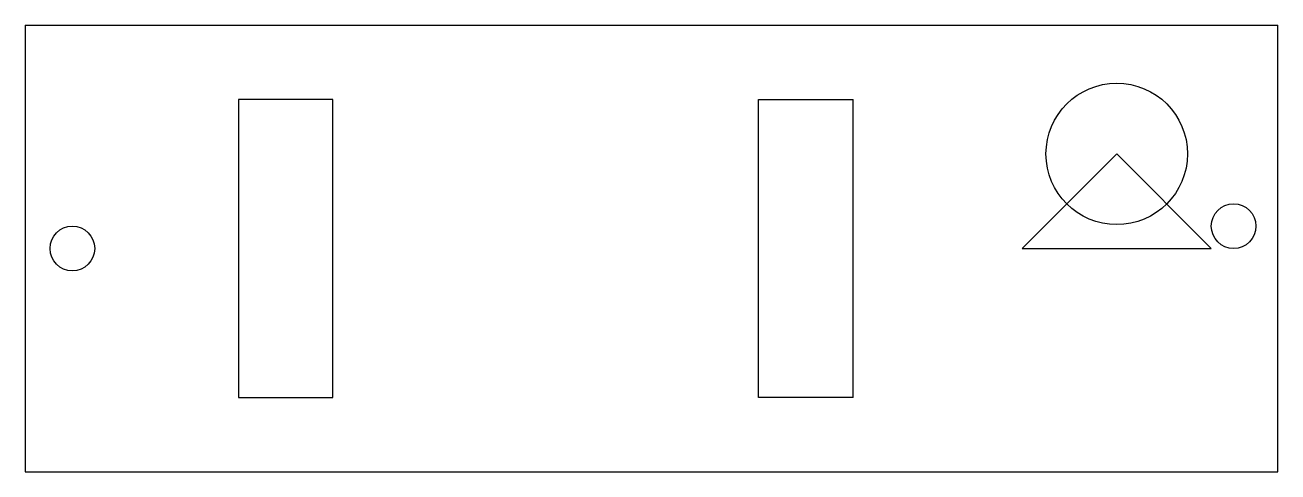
# Model space of a CAD drawing. Extents: x -100 to 68, y -30 to 30.
import ezdxf

# ---------------------------------------------------------------- set-up
doc = ezdxf.new("R2010")
doc.units = 0
doc.layers.add('CAD', color=7, linetype='CONTINUOUS')

msp = doc.modelspace()

# ---------------------------------------------------------------- linework, layer by layer
at = {"layer": 'CAD', "color": 5, "linetype": 'CONTINUOUS'}
for p, q in [((-100, 30), (-100, -30)), ((-100, 30), (68.25, 30)), ((68.25, -30), (68.25, 30)), ((-58.65, 20), (-71.35, 20)), ((-71.35, 20), (-71.35, -20)), ((-58.65, -20), (-58.65, 20)), ((-1.5, -20), (-1.5, 20)), ((-1.5, 20), (11.2, 20)), ((11.2, -20), (11.2, 20)), ((33.9, 0), (46.6, 12.7)), ((46.6, 12.7), (59.3, 0)), ((33.9, 0), (59.3, 0)), ((-71.35, -20), (-58.65, -20)), ((11.2, -20), (-1.5, -20)), ((-100, -30), (68.25, -30))]:
    msp.add_line(p, q, dxfattribs=at)
for centre, radius in [((46.6, 12.7), 9.5), ((62.3, 3), 3), ((-93.65, 0), 3)]:
    msp.add_circle(centre, radius, dxfattribs=at)

doc.saveas('drawing.dxf')
